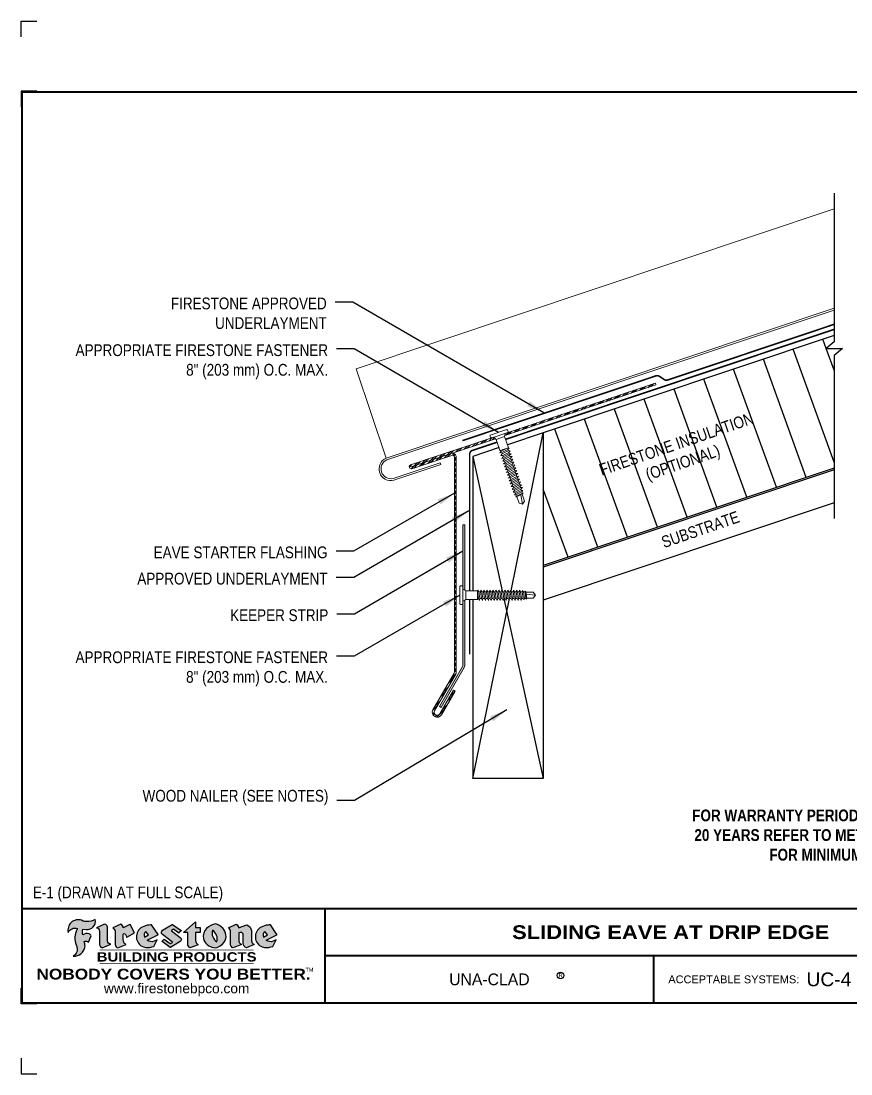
# Model space of a CAD drawing. Header units: inches. Extents: x 0 to 20, y 0 to 16.8.
# Drawn here: x 0 to 13.22, y 0 to 16.76 of the extents above; entities that cross this region are included whole.
import ezdxf
from ezdxf.enums import TextEntityAlignment as Align

# ---------------------------------------------------------------- set-up
doc = ezdxf.new("R2010")
doc.units = ezdxf.units.IN
doc.header["$MEASUREMENT"] = 0
doc.linetypes.add('HIDDEN', pattern=[0.375, 0.25, -0.125])
doc.layers.get('0').update_dxf_attribs({"linetype": 'CONTINUOUS'})
doc.layers.get('DEFPOINTS').update_dxf_attribs({"linetype": 'CONTINUOUS'})
doc.layers.add('FSBP-ACCESSORY-FIRESTONE', color=7, linetype='CONTINUOUS', lineweight=9)
doc.layers.add('FSBP-TRIMS', color=7, linetype='CONTINUOUS', lineweight=9)
for name, color, linetype in [('FSBP-ANNO-NOTE', 7, 'CONTINUOUS'), ('FSBP-INSULATION', 7, 'CONTINUOUS'), ('FSBP-SUBSTRATE-GENERIC', 9, 'CONTINUOUS'), ('FSBP-TTLB', 7, 'CONTINUOUS'), ('FSBP-TTLB-BORDER', 7, 'CONTINUOUS'), ('FSBP-TTLB-TEXT', 7, 'CONTINUOUS'), ('FSBP-UNDERLAYMENT', 7, 'HIDDEN'), ('FSBP-WALL-CURB', 9, 'CONTINUOUS'), ('FSBP-WOOD', 7, 'CONTINUOUS')]:
    doc.layers.add(name, color=color, linetype=linetype)
doc.styles.add('ARIAL', font='arial.ttf')
doc.styles.add('ARIAL_BOLD', font='')
doc.styles.add('BANKGOTHIC', font='bgothm.ttf')
doc.styles.add('FSBP_ARIAL_NAR', font='ARIALN.TTF')
doc.styles.add('TXT', font='simplex.shx')
doc.styles.get('ARIAL_BOLD').set_extended_font_data('Arial Black')
doc.dimstyles.new('STANDARD$7', dxfattribs={"dimscale": 1.5, "dimtxt": 0.2, "dimasz": 0.1, "dimexe": 0.1, "dimexo": 0.125, "dimgap": 0.09, "dimtad": 0, "dimdec": 3, "dimzin": 4, "dimdsep": 46, "dimtxsty": 'TXT', "dimcen": 0.09, "dimadec": 0, "dimazin": 0, "dimtfac": 1, "dimtdec": 3, "dimtofl": 0, "dimtmove": 2, "dimatfit": 3, "dimfxl": 0, "dimtolj": 1, "dimtzin": 4, "dimarcsym": 0})

# ---------------------------------------------------------------- blocks, each defined once
blk = doc.blocks.new('FSBP_AP_FASTENER_02')
at = {"layer": 'FSBP-ACCESSORY-FIRESTONE'}
for p, q in [((8.067609890790237, 9.254251986866306), (8.091047390790237, 9.207376986866306)), ((8.231672390790237, 9.207376986866306), (8.255109890790237, 9.254251986866306)), ((8.091047390790237, 9.207376986866306), (8.091047390790237, 9.019876986866306)), ((8.091047390790237, 9.207376986866306), (8.231672390790237, 9.207376986866306)), ((8.231672390790237, 9.207376986866306), (8.231672390790237, 9.019876986866306)), ((8.091047390790237, 9.019876986866306), (8.108625515790237, 9.004810022580598)), ((8.108625515790237, 8.98113457231767), (8.108625515790237, 8.957459122054741)), ((8.108625515790237, 8.93378367179177), (8.108625515790237, 8.910108221528843)), ((8.108625515790237, 8.886432771265914), (8.108625515790237, 8.862757321002944)), ((8.214094265790237, 8.996201536603378), (8.214094265790237, 8.97252608634045)), ((8.214094265790237, 8.948850636077479), (8.214094265790237, 8.92517518581455)), ((8.214094265790237, 8.901499735551623), (8.214094265790237, 8.877824285288652)), ((8.108625515790237, 8.839081870740015), (8.108625515790237, 8.815406420477045)), ((8.108625515790237, 8.791730970214116), (8.108625515790237, 8.768055519951188)), ((8.108625515790237, 8.744380069688217), (8.108625515790237, 8.72070461942529)), ((8.214094265790237, 8.854148835025724), (8.214094265790237, 8.830473384762795)), ((8.214094265790237, 8.806797934499825), (8.214094265790237, 8.783122484236896)), ((8.214094265790237, 8.759447033973968), (8.214094265790237, 8.735771583710997)), ((8.108625515790237, 8.697029169162361), (8.108625515790237, 8.67335371889939)), ((8.108625515790237, 8.649678268636462), (8.108625515790237, 8.626002818373534)), ((8.108625515790237, 8.602327368110563), (8.108625515790237, 8.578651917847635)), ((8.108625515790237, 8.554976467584707), (8.108625515790237, 8.531301017321736)), ((8.214094265790237, 8.71209613344807), (8.214094265790237, 8.688420683185141)), ((8.214094265790237, 8.66474523292217), (8.214094265790237, 8.641069782659242)), ((8.214094265790237, 8.617394332396314), (8.214094265790237, 8.593718882133343)), ((8.214094265790237, 8.570043431870415), (8.214094265790237, 8.546367981607444)), ((8.108625515790237, 8.507625567058808), (8.108625515790237, 8.48395011679588)), ((8.108625515790237, 8.460274666532909), (8.108625515790237, 8.43659921626998)), ((8.108625515790237, 8.412923766007053), (8.108625515790237, 8.389248315744082)), ((8.214094265790237, 8.522692531344516), (8.214094265790237, 8.499017081081588)), ((8.214094265790237, 8.475341630818617), (8.214094265790237, 8.451666180555689)), ((8.214094265790237, 8.42799073029276), (8.214094265790237, 8.40431528002979)), ((8.108625515790237, 8.365572865481154), (8.108625515790237, 8.341897415218225)), ((8.108625515790237, 8.318221964955255), (8.108625515790237, 8.294546514692327)), ((8.108625515790237, 8.270871064429398), (8.108625515790237, 8.247195614166428)), ((8.114484890790237, 8.130382551065237), (8.114484890790237, 8.236194942606401)), ((8.161359890790237, 8.095226301065237), (8.179814568015516, 8.245527753638596)), ((8.208234890790237, 8.130382551065237), (8.208234890790237, 8.249587799749234)), ((8.214094265790237, 8.380639829766862), (8.214094265790237, 8.356964379503934)), ((8.214094265790237, 8.333288929240963), (8.214094265790237, 8.309613478978035)), ((8.214094265790237, 8.285938028715107), (8.214094265790237, 8.262262578452136)), ((8.161359890790237, 8.095226301065237), (8.114484890790237, 8.130382551065237)), ((8.208234890790237, 8.130382551065237), (8.161359890790237, 8.095226301065237))]:
    blk.add_line(p, q, dxfattribs=at)
blk.add_lwpolyline([(8.301984890790237, 9.254251986866306, 0.375321302791409), (8.301984890790237, 9.301126986866306), (8.301984890790237, 9.301126986866306), (8.020734890790239, 9.301126986866308), (8.020734890790237, 9.301126986866306, 0.3753213027914651), (8.020734890790237, 9.254251986866306)], format="xyb", close=True, dxfattribs=at)
for points in [[(8.079328640790237, 8.988787029591988), (8.108625515790237, 9.004810022580598), (8.214094265790237, 9.019876986866306), (8.243391140790237, 9.012224529591988), (8.214094265790237, 8.996201536603378), (8.108625515790237, 8.98113457231767)], [(8.079328640790237, 8.941436129066089), (8.108625515790237, 8.957459122054741), (8.214094265790237, 8.97252608634045), (8.243391140790237, 8.964873629066089), (8.214094265790237, 8.948850636077479), (8.108625515790237, 8.93378367179177)], [(8.079328640790237, 8.894085228540233), (8.108625515790237, 8.910108221528843), (8.214094265790237, 8.92517518581455), (8.243391140790237, 8.917522728540233), (8.214094265790237, 8.901499735551623), (8.108625515790237, 8.886432771265914)], [(8.079328640790237, 8.846734328014334), (8.108625515790237, 8.862757321002944), (8.214094265790237, 8.877824285288652), (8.243391140790237, 8.870171828014334), (8.214094265790237, 8.854148835025724), (8.108625515790237, 8.839081870740015)], [(8.079328640790237, 8.799383427488435), (8.108625515790237, 8.815406420477045), (8.214094265790237, 8.830473384762795), (8.243391140790237, 8.822820927488435), (8.214094265790237, 8.806797934499825), (8.108625515790237, 8.791730970214116)], [(8.079328640790237, 8.752032526962578), (8.108625515790237, 8.768055519951188), (8.214094265790237, 8.783122484236896), (8.243391140790237, 8.775470026962578), (8.214094265790237, 8.759447033973968), (8.108625515790237, 8.744380069688217)], [(8.079328640790237, 8.70468162643668), (8.108625515790237, 8.72070461942529), (8.214094265790237, 8.735771583710997), (8.243391140790237, 8.72811912643668), (8.214094265790237, 8.71209613344807), (8.108625515790237, 8.697029169162361)], [(8.079328640790237, 8.65733072591078), (8.108625515790237, 8.67335371889939), (8.214094265790237, 8.688420683185141), (8.243391140790237, 8.68076822591078), (8.214094265790237, 8.66474523292217), (8.108625515790237, 8.649678268636462)], [(8.079328640790237, 8.609979825384924), (8.108625515790237, 8.626002818373534), (8.214094265790237, 8.641069782659242), (8.243391140790237, 8.633417325384924), (8.214094265790237, 8.617394332396314), (8.108625515790237, 8.602327368110563)], [(8.079328640790237, 8.562628924859025), (8.108625515790237, 8.578651917847635), (8.214094265790237, 8.593718882133343), (8.243391140790237, 8.586066424859025), (8.214094265790237, 8.570043431870415), (8.108625515790237, 8.554976467584707)], [(8.079328640790237, 8.515278024333126), (8.108625515790237, 8.531301017321736), (8.214094265790237, 8.546367981607444), (8.243391140790237, 8.538715524333126), (8.214094265790237, 8.522692531344516), (8.108625515790237, 8.507625567058808)], [(8.079328640790237, 8.46792712380727), (8.108625515790237, 8.48395011679588), (8.214094265790237, 8.499017081081588), (8.243391140790237, 8.49136462380727), (8.214094265790237, 8.475341630818617), (8.108625515790237, 8.460274666532909)], [(8.079328640790237, 8.42057622328137), (8.108625515790237, 8.43659921626998), (8.214094265790237, 8.451666180555689), (8.243391140790237, 8.44401372328137), (8.214094265790237, 8.42799073029276), (8.108625515790237, 8.412923766007053)], [(8.079328640790237, 8.373225322755472), (8.108625515790237, 8.389248315744082), (8.214094265790237, 8.40431528002979), (8.243391140790237, 8.396662822755472), (8.214094265790237, 8.380639829766862), (8.108625515790237, 8.365572865481154)], [(8.079328640790237, 8.325874422229573), (8.108625515790237, 8.341897415218225), (8.214094265790237, 8.356964379503934), (8.243391140790237, 8.349311922229573), (8.214094265790237, 8.333288929240963), (8.108625515790237, 8.318221964955255)], [(8.086652859540237, 8.279569838668008), (8.108625515790237, 8.294546514692327), (8.214094265790237, 8.309613478978035), (8.236066922040237, 8.300914704739425), (8.214094265790237, 8.285938028715107), (8.108625515790237, 8.270871064429398)], [(8.097639187665237, 8.23970727615429), (8.108625515790237, 8.247195614166428), (8.214094265790237, 8.262262578452136), (8.225080593915237, 8.25791319133283), (8.214094265790237, 8.250424853320693), (8.108625515790237, 8.235357889034985)]]:
    blk.add_lwpolyline(points, close=True, dxfattribs=at)
blk.add_lwpolyline([(8.091047390790237, 9.019876986866306), (8.231672390790237, 9.019876986866306)], dxfattribs=at)
blk = doc.blocks.new('A$C486F1324')
at = {"layer": 'FSBP-TTLB-TEXT'}
h = blk.add_hatch(color=1, dxfattribs=at)
edge = h.paths.add_edge_path()
edge.add_arc((1.05293473454803, 2.432581823257731), 0.1319107607348553, 264.0410451462098, 370.3106169565175)
edge.add_arc((1.043176611464152, 2.752262660202042), 0.3273056962876236, 270.05058356628535, 295.23459397187514, ccw=False)
edge.add_arc((1.038426922191803, 2.56403150268051), 0.13916565617135, 249.3281275763668, 272.0749124149863, ccw=False)
edge.add_line((0.989299278179902, 2.433825686944644), (0.9631177487359136, 2.445558787492629))
edge.add_arc((0.9095748620182865, 2.291407038981255), 0.1631857907024101, 70.84590087378872, 194.3325259843273)
edge.add_arc((0.8600509757814071, 2.204839658458385), 0.1179914261095279, 70.96950098067123, 156.9641407594483, ccw=False)
edge.add_arc((1.168766374175352, 2.162383550941515), 0.3110405457095052, 150.323113748316, 203.2084295854517)
edge.add_arc((0.7718745149407522, 1.989572487159472), 0.121858715661731, 0.8849157075190988, 24.34668939894999, ccw=False)
edge.add_arc((0.7650031314481953, 1.983307491475024), 0.1289731377238324, -58.36655102076742, 3.6216782311386737, ccw=False)
edge.add_arc((0.8412948678329051, 2.051617467449851), 0.1783301886510352, 267.2205474105585, 354.1381621173521)
edge.add_arc((0.8059370697409881, 2.029692373120287), 0.212787892960859, 0.9996158580669322, 21.00503380861244)
edge.add_arc((1.034432087517867, 2.064164197730946), 0.05136395668415856, 40.821177131732725, 125.52727787225791, ccw=False)
edge.add_line((1.073301941138498, 2.097740834336818), (1.118401912534369, 2.200031471354478))
edge.add_arc((1.056483187403122, 2.160862735149867), 0.07326744446031509, 32.31675181867256, 66.31481236598174)
edge.add_arc((1.047887483703787, 2.124501603239696), 0.110224694801178, 69.81791323323885, 125.254734720681)
edge.add_arc((1.143333842085744, 2.261873949018218), 0.1659710644737307, 164.1569669952081, 196.5811013160487, ccw=False)
edge.add_line((0.9836674837126961, 2.307184524455224), (1.039240299265617, 2.301383838364885))
h = blk.add_hatch(color=1, dxfattribs=at)
edge = h.paths.add_edge_path()
edge.add_line((1.290864384038019, 2.008492524202993), (1.43097033225452, 2.064791420292025))
edge.add_arc((1.436644270662416, 2.121823377800686), 0.0573135041183696, 181.971787100199, 264.31851000495806, ccw=False)
edge.add_line((1.379364702405683, 2.119851370029735), (1.37903731712966, 2.320596934648066))
edge.add_arc((1.309888624547209, 2.320484163719063), 0.06914878453844908, 0.0934405599589634, 72.42834396969008)
edge.add_line((1.330764526052365, 2.386406475112793), (1.202464409119062, 2.328412355415324))
edge.add_arc((1.190871232973747, 2.27232224160737), 0.05727567197445638, -0.017399788185684884, 78.322067691347, ccw=False)
edge.add_line((1.248146902307115, 2.272304847925781), (1.248199233300755, 2.075706805862339))
edge.add_arc((1.321324461293944, 2.07497573358174), 0.07312888236350451, 179.4272023230205, 245.3845503102953)
h = blk.add_hatch(color=1, dxfattribs=at)
edge = h.paths.add_edge_path()
edge.add_line((1.807651786805041, 2.246865396077439), (1.737783921756391, 2.3789790723241))
edge.add_arc((1.735744620158095, 2.377900594660677), 0.002306916790721869, 27.871971334059, 117.3766794470738)
edge.add_line((1.734683811260555, 2.37994914282028), (1.626263425247162, 2.323805327202692))
edge.add_arc((1.56271380654142, 2.324730636700022), 0.06355635479880146, 359.1658080110728, 425.8793658831422)
edge.add_line((1.58868669411409, 2.382737699601435), (1.462504212281334, 2.325700791685492))
edge.add_arc((1.423437031978647, 2.260476169502841), 0.07602957263902102, -3.4414039757249952, 59.079922442849806, ccw=False)
edge.add_line((1.499329501278754, 2.255912287470565), (1.499329501278754, 2.058449488485891))
edge.add_arc((1.556162430058898, 2.062578896434379), 0.05698275005415229, 184.1557352478596, 255.3066498366543)
edge.add_line((1.541709001656801, 2.007459641984056), (1.672916305560551, 2.060182788021976))
edge.add_arc((1.703923541705656, 2.128694263707063), 0.0752015358480571, 207.5160880841914, 245.649226723163, ccw=False)
edge.add_arc((1.736675161903364, 2.139384485703829), 0.1093332836229114, 179.4823365255142, 204.5537900001095, ccw=False)
edge.add_line((1.62734634068791, 2.140372291052628), (1.62734634068791, 2.218192830870564))
edge.add_arc((1.644214729975653, 2.216674003513419), 0.01693662875851178, 28.356188110623293, 174.8549701683578, ccw=False)
edge.add_arc((1.642965400400852, 2.211114314414412), 0.02111886817708026, 22.216893572439176, 40.102139564264576, ccw=False)
edge.add_line((1.662516385616714, 2.219099649108088), (1.682263761023097, 2.175858276730239))
edge.add_arc((1.6843622118052, 2.176816592645914), 0.002306916790685473, 204.5451281842827, 299.6323508190097)
edge.add_line((1.685502826970224, 2.174811383897563), (1.806753100371753, 2.243781709665697))
edge.add_line((1.806753100371753, 2.243781709665697), (1.807651786805041, 2.246865396077439))
h = blk.add_hatch(color=1, dxfattribs=at)
h.paths.add_polyline_path([(2.079013696958969, 2.372509599487572, 0.02524281661523788), (2.04064932662921, 2.369780089618544, 0.1213611957758757), (1.917398876930707, 2.330017413997425, 0.6151668103976068), (1.948366326295928, 2.020927234590275, 0.05306812109568645), (1.983561194740633, 2.012967556948965, 0.1150932231766138), (2.114751686428195, 2.031339923561191), (2.166820534440563, 2.13634411089113, -0.08755405562188731), (2.119855574390459, 2.112121973331725, -0.265591761123442), (2.008317279265117, 2.129763140217776), (2.180972862525681, 2.216714869958551, 0.4518949533370738), (2.18184769374962, 2.220065341664835)])
h.paths.add_polyline_path([(2.029842278823895, 2.211936798819394), (1.966738618897312, 2.179300291603411, -0.3720533890450154), (1.98880241555118, 2.270120236003706)], flags=16)
h = blk.add_hatch(color=1, dxfattribs=at)
edge = h.paths.add_edge_path()
edge.add_arc((2.27603235730526, 2.253253635380584), 0.04152450223225725, 123.20805433950699, 232.2027298779723, ccw=False)
edge.add_line((2.253290182792528, 2.287996660350629), (2.409160936544441, 2.376738928011363))
edge.add_arc((2.410302318411599, 2.374734155577214), 0.002306916790741141, 55.646444661762985, 119.65426054492829, ccw=False)
edge.add_line((2.411604106875319, 2.376638679631967), (2.547434611018917, 2.283795229912059))
edge.add_arc((2.546093867806404, 2.281917925270474), 0.002306916790700397, -42.731101238422525, 54.4661353739603, ccw=False)
edge.add_line((2.547788405158445, 2.280352547283613), (2.514082878729613, 2.24386597727802))
edge.add_arc((2.512388341377596, 2.245431355264869), 0.002306916790673009, 233.7527076894891, 317.2688987613858, ccw=False)
edge.add_line((2.511024327141814, 2.243570890203742), (2.429474878371439, 2.303359494337499))
edge.add_arc((2.428110864135639, 2.301499029276328), 0.002306916790719975, 53.75270768979195, 124.4135619297851)
edge.add_line((2.426807081754208, 2.303402188907356), (2.398558946171835, 2.284050464081318))
edge.add_arc((2.399862728553238, 2.282147304450302), 0.002306916790694715, 124.413561929383, 231.8459020253661)
edge.add_line((2.398437564694706, 2.280333255648443), (2.535524934179665, 2.17263385734519))
edge.add_arc((2.50987198472614, 2.139980978912016), 0.04152450223225738, -55.21225898295222, 51.84590202520428, ccw=False)
edge.add_line((2.533563285444262, 2.105878096982181), (2.380059912363055, 2.01288121029809))
edge.add_arc((2.378864566801948, 2.014854282539261), 0.002306916790727091, 233.2955624372944, 301.20872157023166, ccw=False)
edge.add_line((2.377485752065996, 2.013004759626924), (2.246891586179532, 2.110362385828026))
edge.add_arc((2.248272903809107, 2.112210040201936), 0.002306916790697761, 135.5134179846413, 233.2179869199888, ccw=False)
edge.add_line((2.246627115749294, 2.113826594173005), (2.278464340477814, 2.146239569709692))
edge.add_arc((2.280110128537683, 2.144623015738608), 0.002306916790748419, 53.03528399993951, 135.5134179853709, ccw=False)
edge.add_line((2.281497330874759, 2.146466256025562), (2.37745964320722, 2.074246076768972))
edge.add_arc((2.378846845544219, 2.076089317055831), 0.002306916790626977, 233.0352840000668, 302.2362632414408)
edge.add_line((2.380077382034147, 2.074137998264391), (2.409909958711938, 2.092950954072577))
edge.add_arc((2.408679422222006, 2.094902272864085), 0.002306916790685166, 302.2362632406177, 412.2027298768422)
edge.add_line((2.410093260944637, 2.096725162094273), (2.2505832602986, 2.22044162923676))
h = blk.add_hatch(color=1, dxfattribs=at)
edge = h.paths.add_edge_path()
edge.add_line((2.779085526150499, 2.423583663157117), (2.779085526150499, 2.333881224553082))
edge.add_arc((2.781392442941157, 2.333881224553068), 0.00230691679065842, 179.9999999996471, 269.9999999996471)
edge.add_line((2.781392442941143, 2.331574307762409), (2.851042658398813, 2.331574307762409))
edge.add_arc((2.851042658398813, 2.329267390971708), 0.002306916790701052, 0, 90, ccw=False)
edge.add_line((2.853349575189514, 2.329267390971708), (2.853349575189514, 2.251757171804073))
edge.add_arc((2.851042658398828, 2.251757171804087), 0.002306916790686842, 269.99999999964706, 359.99999999964706, ccw=False)
edge.add_line((2.851042658398813, 2.2494502550134), (2.781392442941143, 2.2494502550134))
edge.add_arc((2.781392442941157, 2.247143338222742), 0.00230691679065842, 90.00000000035294, 180.0000000003529)
edge.add_line((2.779085526150499, 2.247143338222727), (2.779085526150499, 2.127433711485182))
edge.add_arc((2.852360918257401, 2.12369642034561), 0.07337063740681414, 177.0802527808787, 245.3249543133826)
edge.add_line((2.821730779419073, 2.057025249452735), (2.690154522263373, 2.008229701244503))
edge.add_arc((2.724235369940526, 2.066534893757658), 0.06753517344606048, 177.0345319916278, 239.69264280249018, ccw=False)
edge.add_line((2.656790633108545, 2.070028763539753), (2.656790633108545, 2.247143338222727))
edge.add_arc((2.654483716317887, 2.247143338222742), 0.00230691679065842, 359.9999999996471, 449.999999999647)
edge.add_line((2.654483716317901, 2.2494502550134), (2.588482915647847, 2.2494502550134))
edge.add_line((2.588482915647847, 2.2494502550134), (2.779085526150499, 2.423583663157117))
h = blk.add_hatch(color=1, dxfattribs=at)
edge = h.paths.add_edge_path(flags=16)
edge.add_arc((2.955988474005852, 2.146034781181318), 0.1684614578629418, 344.5558804047866, 417.0140046669545)
edge.add_arc((3.210083044523077, 2.242479849301684), 0.1684614578629413, 164.5558804047865, 237.0140046669547)
edge = h.paths.add_edge_path()
edge.add_arc((3.085000081380657, 2.190898847034975), 0.1828726885096672, 136.0914512150048, 191.213418978326)
edge.add_arc((3.080564515311864, 2.199009864590429), 0.1803148804748503, 194.0167254156723, 240.6663730831859)
edge.add_arc((3.113672006657439, 2.246327426840207), 0.2378525180183702, 239.2975390661776, 264.2889872773176)
edge.add_arc((3.064469747004688, 2.211810064170161), 0.2037606892471559, 277.1986764832036, 326.503572961274)
edge.add_arc((3.093364291682004, 2.196728640902951), 0.1713748657917089, 325.3768876809903, 406.3828327799088)
edge.add_arc((3.027464452944376, 2.141218864507682), 0.2571945645850002, 44.28462553519766, 73.82901434867304)
edge.add_arc((3.13277746446545, 2.132489990494792), 0.2579560664039133, 97.50292863483666, 134.1039137579026)
h = blk.add_hatch(color=1, dxfattribs=at)
edge = h.paths.add_edge_path()
edge.add_line((3.33831519343592, 2.058643648811753), (3.33831519343592, 2.255912287470565))
edge.add_arc((3.262422724135841, 2.260476169502887), 0.076029572638996, 356.5585960242387, 419.0799224428129)
edge.add_line((3.301489904438557, 2.325700791685492), (3.427672386271257, 2.382737699601435))
edge.add_arc((3.401699498698617, 2.324730636699968), 0.06355635479883828, 0.39626228338801184, 65.87936588318729, ccw=False)
edge.add_line((3.465254333483887, 2.325170194128376), (3.596151383567263, 2.371448459092008))
edge.add_arc((3.571369086579416, 2.27774289547643), 0.09692726601172152, 2.366977007666776, 75.18615851992018, ccw=False)
edge.add_line((3.668213654208745, 2.281745971443158), (3.668213654208745, 2.142456301410775))
edge.add_arc((3.777502514268014, 2.139339897279081), 0.1093332836229047, 178.3666365323575, 204.5537900000423)
edge.add_arc((3.744750894070185, 2.128649675282367), 0.07520153584796174, 207.5160880841712, 245.2240541443093)
edge.add_line((3.71323611585031, 2.060370178010899), (3.588210878431101, 2.010131177172084))
edge.add_arc((3.610972150886048, 2.078197660558692), 0.07177131519198725, 180.3328587115749, 251.5101856666586, ccw=False)
edge.add_line((3.539202046833867, 2.077780708850796), (3.539202046833867, 2.2155300510111))
edge.add_arc((3.501944494155337, 2.215955952136818), 0.0372599868942854, 359.3450650296065, 449.0500281941028)
edge.add_arc((3.498394839000171, 2.188871092646112), 0.06447454900600776, 86.29402372314017, 119.8211331593848)
edge.add_line((3.46633203284519, 2.244808056551889), (3.46633203284519, 2.140372291052628))
edge.add_arc((3.575660854060708, 2.139384485703815), 0.1093332836229751, 179.482336525507, 204.5537900001025)
edge.add_arc((3.542909233862866, 2.128694263706967), 0.0752015358479639, 207.51608808417, 245.6492267231416)
edge.add_line((3.511901997717774, 2.060182788021976), (3.380694693813967, 2.007459641984056))
edge.add_arc((3.395127450940398, 2.062546484817654), 0.05694615642555727, 183.9298782390169, 255.318496325343, ccw=False)
h = blk.add_hatch(color=1, dxfattribs=at)
h.paths.add_polyline_path([(3.973320437169735, 2.372509599487572, 0.02524281661523822), (3.934956066840033, 2.369780089618544, 0.1085638477195505), (3.823515797474061, 2.33691113673602, 0.6425897848490651), (3.842673066506751, 2.020927234590275, 0.05306812109569052), (3.877867934951342, 2.012967556948965, 0.1150932231766133), (4.009058426638961, 2.031339923561191), (4.061127274651329, 2.13634411089113, -0.08755405562189084), (4.014162314601225, 2.112121973331725, -0.2655917611234366), (3.902624019475826, 2.129763140217776), (4.075279602736447, 2.216714869958551, 0.4518949533370731), (4.076154433960386, 2.220065341664835)])
h.paths.add_polyline_path([(3.924149019034718, 2.211936798819394), (3.861045359108135, 2.179300291603411, -0.3720533890450147), (3.883109155761946, 2.270120236003706)], flags=16)
blk.add_circle((8.593239434063564, 1.565680298552095), 0.05268028021839655)
at = {"layer": 'DEFPOINTS', "linetype": 'Continuous', "ltscale": 1.75}
for points in [[(-3.512154225088215e-08, 16.51166663588279), (-3.512154225088215e-08, 16.76166663588279), (0.2499999648784577, 16.76166663588279)], [(-3.512154225088215e-08, 0.2499999692161197), (-3.512154225088215e-08, -3.078388033372903e-08), (0.2499999648784577, -3.078388033372903e-08)]]:
    blk.add_lwpolyline(points, dxfattribs=at)
at = {"layer": 'DEFPOINTS', "color": 1}
for points in [[(0.2499999648784577, 15.64645830254946), (-3.512154225088215e-08, 15.64645830254946), (-3.512154225088215e-08, 15.39645830254946)], [(0.2499999648784577, 1.115208302549462), (-3.512154225088215e-08, 1.115208302549462), (-3.512154225088215e-08, 1.365208302549462)]]:
    blk.add_lwpolyline(points, dxfattribs=at)
at = {"layer": 'FSBP-TTLB', "const_width": 0.03125}
for points in [[(0.01562496487845775, 2.630833302549462), (0.01562496487845775, 1.130833302549462), (20.01562496487846, 1.130833302549462), (20.01562496487846, 2.630833302549462), (0.01562496487845775, 2.630833302549462)], [(4.840833492085227, 2.630833302549462), (4.840833492085227, 1.880833302549462)], [(4.840833492085227, 1.880833302549462), (15.85591267006784, 1.880833302549462)], [(4.840833492085227, 1.880833302549462), (4.840833492085227, 1.130833302549462)]]:
    blk.add_lwpolyline(points, dxfattribs=at)
at = {"layer": 'FSBP-TTLB-BORDER', "const_width": 0.03125}
blk.add_lwpolyline([(20.01562496487846, 2.630833302549462), (20.01562496487846, 15.63083330254946), (0.01562496487845775, 15.63083330254946), (0.01562496487845775, 2.630833302549462)], dxfattribs=at)
at = {"layer": 'FSBP-TTLB-TEXT', "color": 1}
blk.add_line((0.7514681707107965, 2.251010548403869), (0.7514681707107965, 2.251010548403869), dxfattribs=at)
for points in [[(1.039240288603781, 2.301383839477765, 0.5000510906601082), (1.182715385655359, 2.456191808344684, -0.1103304102359608), (1.043465573188274, 2.424957091469324, -0.09957876667165425), (0.989299278179902, 2.433825686944644), (0.9631177487359136, 2.445558787492629, 0.5978159689075124), (0.7514681707107965, 2.251010548403869, -0.3938834584182213), (0.8985246071333276, 2.316382279576757, 0.2349406564350952), (0.8828960471532977, 2.039809584686154, -0.1027304183841549), (0.893718696891784, 1.991454482752047, -0.2772692352614086), (0.8326473561440534, 1.873497067927772, 0.3985429150902959), (1.018692578968699, 2.03340460748511, 0.0875124847930418), (1.004584981218573, 2.105966186820112, -0.3874031597924062), (1.073301941138498, 2.097740834336818), (1.118401912534369, 2.200031471354478, 0.1494423498871741), (1.085915528859078, 2.22795860457687, 0.2467195073738216), (0.9842643930489484, 2.214510412139376, -0.1424285161541127), (0.9836674837126961, 2.307184524455224), (1.039240299265617, 2.301383838364885)], [(2.18184769374962, 2.220065341664835), (2.079013696958969, 2.372509599487572, 0.02524281661523788), (2.04064932662921, 2.369780089618544, 0.1085638477195265), (1.929209057263352, 2.33691113673602, 0.6425897848491228), (1.948366326295928, 2.020927234590275, 0.05306812109568648), (1.983561194740633, 2.012967556948965, 0.1150932231766137), (2.114751686428195, 2.031339923561191), (2.166820534440563, 2.13634411089113, -0.0875540556218873), (2.119855574390459, 2.112121973331725, -0.2655917611234418), (2.008317279265117, 2.129763140217776), (2.180972862525681, 2.216714869958551)], [(2.779085526150499, 2.423583663157117), (2.779085526150499, 2.333881224553082, 0.4142135623730958), (2.781392442941143, 2.331574307762409), (2.851042658398813, 2.331574307762409, -0.414213562373095), (2.853349575189514, 2.329267390971708), (2.853349575189514, 2.251757171804073, -0.4142135623730938), (2.851042658398813, 2.2494502550134), (2.781392442941143, 2.2494502550134, 0.4142135623730958), (2.779085526150499, 2.247143338222727), (2.779085526150499, 2.127433711485182, 0.3068985753588853), (2.821730779419073, 2.057025249452735), (2.690154522263373, 2.008229701244503, -0.2804194150632976), (2.656790633108545, 2.070028763539753), (2.656790633108545, 2.247143338222727, 0.414213562373095), (2.654483716317901, 2.2494502550134), (2.588482915647847, 2.2494502550134), (2.779085526150499, 2.423583663157117)], [(4.076154433960386, 2.220065341664835), (3.973320437169735, 2.372509599487572, 0.02524281661523788), (3.934956066840033, 2.369780089618544, 0.1085638477195265), (3.823515797474061, 2.33691113673602, 0.6425897848491228), (3.842673066506751, 2.020927234590275, 0.05306812109568648), (3.877867934951342, 2.012967556948965, 0.1150932231766137), (4.009058426638961, 2.031339923561191), (4.061127274651329, 2.13634411089113, -0.0875540556218873), (4.014162314601225, 2.112121973331725, -0.2655917611234418), (3.902624019475826, 2.129763140217776), (4.075279602736447, 2.216714869958551)], [(4.075279602736447, 2.216714869958551, 0.4518949533370731), (4.076154433960386, 2.220065341664835, 0.4518949533370731)]]:
    blk.add_lwpolyline(points, format="xyb", dxfattribs=at)
for points in [[(1.290864384038019, 2.008492524202993), (1.43097033225452, 2.064791420292025, -0.3756100036733062), (1.379364702405683, 2.119851370029735), (1.37903731712966, 2.320596934648066, 0.3265360292958048), (1.330764526052365, 2.386406475112793), (1.202464409119062, 2.328412355415324, -0.3557863980845349), (1.248146902307115, 2.272304847925781), (1.248199233300755, 2.075706805862339, 0.2960110723418457)], [(1.807651786805041, 2.246865396077439), (1.737783921756391, 2.3789790723241, 0.4116839150163434), (1.734683811260555, 2.37994914282028), (1.626263425247162, 2.323805327202692, 0.2996033003794034), (1.58868669411409, 2.382737699601435), (1.462504212281334, 2.325700791685492, -0.2797757560995365), (1.499329501278754, 2.255912287470565), (1.499329501278754, 2.058449488485891, 0.320828638474519), (1.541709001656801, 2.007459641984056), (1.672916305560551, 2.060182788021976, -0.1679398621276611), (1.637228717577119, 2.093951330204405, -0.1098333365370753), (1.62734634068791, 2.140372291052628), (1.62734634068791, 2.218192830870564, -0.743334502655012), (1.659119166646138, 2.224718079671632, -0.07819791644735608), (1.662516385616714, 2.219099649108088), (1.682263761023097, 2.175858276730239, 0.4404648714563479), (1.685502826970224, 2.174811383897563), (1.806753100371753, 2.243781709665697)], [(2.2505832602986, 2.22044162923676, -0.5150044486718882), (2.253290182792528, 2.287996660350629), (2.409160936544441, 2.376738928011363, -0.2867822934100265), (2.411604106875319, 2.376638679631967), (2.547434611018917, 2.283795229912059, -0.4515027974650387), (2.547788405158445, 2.280352547283613), (2.514082878729613, 2.24386597727802, -0.3814439164929681), (2.511024327141814, 2.243570890203742), (2.429474878371439, 2.303359494337499, 0.3184718635035665), (2.426807081754208, 2.303402188907356), (2.398558946171835, 2.284050464081318, 0.5064094529656681), (2.398437564694706, 2.280333255648443), (2.535524934179665, 2.17263385734519, -0.5043597839115849), (2.533563285444262, 2.105878096982181), (2.380059912363055, 2.01288121029809, -0.3053163970316367), (2.377485752065996, 2.013004759626924), (2.246891586179532, 2.110362385828026, -0.4541703869768119), (2.246627115749294, 2.113826594173005), (2.278464340477814, 2.146239569709692, -0.3762644290664977), (2.281497330874759, 2.146466256025562), (2.37745964320722, 2.074246076768972, 0.3114700032088108), (2.380077382034147, 2.074137998264391), (2.409909958711938, 2.092950954072577, 0.520381097387146), (2.410093260944637, 2.096725162094273)], [(2.953249883604445, 2.317722762716059, 0.2452625673097023), (2.905618498745599, 2.155336675924431, 0.2064059665179019), (2.992229303852542, 2.041814614862275, 0.1094800500670344), (3.090003063353111, 2.009655498951545, 0.2185147641853038), (3.234389909721659, 2.09935759961418, 0.3689489483072479), (3.211584927988571, 2.320798080235917, 0.1296305888694145), (3.099094368954257, 2.388237485636708, 0.1610736375384317)], [(3.33831519343592, 2.058643648811753), (3.33831519343592, 2.255912287470565, 0.2797757560995341), (3.301489904438557, 2.325700791685492), (3.427672386271257, 2.382737699601435, -0.2937618496109166), (3.465254333483887, 2.325170194128376), (3.596151383567263, 2.371448459092008, -0.3288760160581939), (3.668213654208745, 2.281745971443158), (3.668213654208745, 2.142456301410775, 0.114762897203527), (3.678056069941721, 2.093906741779776, 0.166032965990522), (3.71323611585031, 2.060370178010899), (3.588210878431101, 2.010131177172084, -0.3209557512194564), (3.539202046833867, 2.077780708850796), (3.539202046833867, 2.2155300510111, 0.4127061514896111), (3.502562241494348, 2.253210817746393, 0.1473421876160361), (3.46633203284519, 2.244808056551889), (3.46633203284519, 2.140372291052628, 0.1098333365370753), (3.476214409734399, 2.093951330204376, 0.1679398621276611), (3.511901997717774, 2.060182788021976), (3.380694693813967, 2.007459641984056, -0.3219729545308964), (3.33831519343592, 2.058643648811753, 29.1476284739)], [(1.966738618897312, 2.179300291603411), (2.029842278823895, 2.211936798819394), (1.98880241555118, 2.270120236003706, 0.3720533890450154)], [(3.118366895036178, 2.101173760584302, 0.3271311138286319), (3.047704623492751, 2.287340869898699, 0.3271311138286322)], [(3.861045359108135, 2.179300291603411), (3.924149019034718, 2.211936798819394), (3.883109155761946, 2.270120236003706, 0.3720533890450154)]]:
    blk.add_lwpolyline(points, format="xyb", close=True, dxfattribs=at)
at = {"layer": 'FSBP-TTLB-TEXT'}
for points, const_width in [([(1.249551544687665, 1.972387724376318), (3.706854447563717, 1.972387724376304)], 0.0078125), ([(10.07714779415524, 1.880833302549462), (10.07714779415524, 1.130833302549462)], 0.03125), ([(1.249551544687665, 1.754677206499863), (3.706854447563717, 1.754677206499878)], 0.0078125)]:
    blk.add_lwpolyline(points, dxfattribs=dict(at, const_width=const_width))
at = {"layer": 'FSBP-TTLB-TEXT', "color": 1}
for centre, start, end in [((1.805612485206739, 2.245786918414026), 299.6323508193319, 27.87197133380466), ((2.179935225669015, 2.218775252164079), 296.7304547840455, 34.00233684987402)]:
    blk.add_arc(centre, 0.00230691679068068, start, end, dxfattribs=at)
at = {"layer": 'FSBP-TTLB-TEXT', "lineweight": 18, "style": 'ARIAL_BOLD'}
blk.add_text('BUILDING PRODUCTS', height=0.1484375, dxfattribs=at).set_placement((2.478202996125691, 1.863532465438098), align=Align.MIDDLE_CENTER)
at = {"layer": 'FSBP-TTLB-TEXT', "color": 1}
for s, height, style, p in [('NOBODY COVERS YOU BETTER.', 0.171875, 'ARIAL_BOLD', (2.428229228481842, 1.589182851962093)), ('TM', 0.0625, 'BANKGOTHIC', (4.592296138251458, 1.658258798256043))]:
    blk.add_text(s, height=height, dxfattribs=dict(at, style=style)).set_placement(p, align=Align.MIDDLE_CENTER)
at = {"layer": 'FSBP-TTLB-TEXT'}
for s, height, style, p in [('UNA-CLAD', 0.1875, 'BANKGOTHIC', (7.458990643120234, 1.505833302549462)), ('R', 0.0625, 'BANKGOTHIC', (8.592447004938792, 1.568314485865656)), ('www.firestonebpco.com', 0.15625, 'ARIAL', (2.478202996125691, 1.362175995809338))]:
    blk.add_text(s, height=height, dxfattribs=dict(at, style=style)).set_placement(p, align=Align.MIDDLE_CENTER)
at = {"layer": 'FSBP-TTLB-TEXT', "style": 'ARIAL'}
blk.add_text('ACCEPTABLE SYSTEMS:', height=0.125, dxfattribs=at).set_placement((10.30843778079408, 1.505833302549462), align=Align.MIDDLE_LEFT)
at = {"layer": 'FSBP-TTLB-TEXT'}
for tag, height, style, p in [('MAXIMUM_WARRANTY', 0.1875, 'ARIAL_BOLD', (18.05549597262787, 2.85485773330052)), ('ACCPT_SYSTEMS', 0.21875, 'ARIAL', (12.51000666906039, 1.505833302549462))]:
    blk.add_attdef(tag, text='', height=height, dxfattribs=dict(at, style=style)).set_placement(p, align=Align.MIDDLE_LEFT)
for tag, height, style, p in [('DETAIL_DESCP_LINE_1', 0.21875, 'ARIAL_BOLD', (10.34680946719057, 2.25720148330052)), ('ISSUE_REV_DATE', 0.21875, 'ARIAL', (16.85632130115108, 1.902577359955217)), ('DETAIL_NUMBER', 0.4375, 'ARIAL', (18.9350408723662, 1.73767023330052))]:
    blk.add_attdef(tag, text='', height=height, dxfattribs=dict(at, style=style)).set_placement(p, align=Align.MIDDLE_CENTER)

msp = doc.modelspace()

# ---------------------------------------------------------------- hatches: boundary and pattern name
at = {"layer": 'FSBP-INSULATION'}
h = msp.add_hatch(dxfattribs=at)
h.set_pattern_fill('ANSI31', color=256, scale=4, angle=65, style=0)
h.set_pattern_definition([(110, (0, 0), (-0.4698463103929542, -0.1710100716628343), [])])
h.paths.add_polyline_path([(12.95020754551262, 9.646119392194784), (12.95020754551263, 11.44003338935418), (13.08012810482433, 11.54766310440726), (12.82028698645411, 11.54766310440726), (12.95020754551263, 11.65529282005954), (12.95020754551263, 11.7551040083859), (8.317765463151014, 10.20511056976325), (8.317765463151014, 8.096125953572141)])
h.paths.add_polyline_path([(9.144376736367354, 9.734581015133722), (11.63627933299076, 10.59261188877938), (11.84969747516902, 9.972800598771913), (9.357794878545613, 9.114769725126257)], flags=24)
at = {"layer": 'FSBP-TRIMS'}
h = msp.add_hatch(dxfattribs=at)
h.set_pattern_fill('STEEL', color=256, scale=0.5, style=0)
h.set_pattern_definition([(45, (13.19356289185841, -0.7421988644019972), (-0.04419417382415922, 0.04419417382415922), []), (45, (13.19356289185841, -0.7109488644019972), (-0.04419417382415922, 0.04419417382415922), [])])
h.paths.add_polyline_path([(7.708503414966821, 10.19758657906859), (7.703601628366884, 10.16299357958707), (10.11187528782301, 10.96879067412123), (10.10195951731036, 10.99842578834642)])
edge = h.paths.add_edge_path()
edge.add_line((7.555426057240916, 10.11341472702378), (7.530692729615662, 10.13809195599264))
edge.add_line((7.530692729615662, 10.13809195599264), (6.204941996697385, 9.694501965931737))
edge.add_arc((6.214857767210043, 9.664866851706542), 0.03125000000000065, 108.4999999999979, 288.5000000000005)
edge.add_line((6.224773537722703, 9.635231737481348), (6.859450066245764, 9.847591533322989))
edge.add_arc((6.869365836758424, 9.817956419097795), 0.03125000000000003, 0, 108.50000000000051, ccw=False)
edge.add_line((6.900615836758424, 9.817956419097795), (6.900615836758423, 6.395630020036643))
edge.add_arc((6.869365836758423, 6.395630020036642), 0.03124999999999989, -29.999999999998295, 1.5916157281026244e-12, ccw=False)
edge.add_line((6.896429130626687, 6.380005020036643), (6.558959189824292, 5.795489936539633))
edge.add_arc((6.626617424494953, 5.756427436539633), 0.07812500000000064, 150.0000000000004, 330.0000000000001)
edge.add_line((6.694275659165612, 5.717364936539633), (6.913025659165611, 6.096251050695327))
edge.add_line((6.913025659165611, 6.096251050695327), (6.885962365297349, 6.111876050695325))
edge.add_line((6.885962365297349, 6.111876050695325), (6.667212365297348, 5.732989936539632))
edge.add_arc((6.626617424494952, 5.756427436539633), 0.04687500000000099, 150.0000000000005, 329.99999999999966, ccw=False)
edge.add_line((6.586022483692555, 5.779864936539633), (6.923492424494953, 6.364380020036642))
edge.add_arc((6.869365836758423, 6.39563002003664), 0.06250000000000021, 330.0000000000025, 360.0000000000024)
edge.add_line((6.931865836758424, 6.395630020036643), (6.931865836758424, 9.817956419097795))
edge.add_arc((6.869365836758423, 9.8179564190978), 0.06250000000000007, 359.9999999999951, 468.5000000000005)
edge.add_line((6.849534295733104, 9.877226647548188), (7.555426057240916, 10.11341472702378))
h = msp.add_hatch(color=256, dxfattribs=at)
h.paths.add_polyline_path([(7.065887316968707, 8.740201914671234), (7.034637316968707, 8.740201914671236), (7.034637316968707, 7.762106973868843), (7.034637316968707, 7.715231973868842), (7.065887316968707, 7.699606973868844)])
h.paths.add_polyline_path([(7.065887316968707, 7.543356973868841), (7.03463731696871, 7.527731973868841), (7.034637316968709, 7.480856973868841), (7.034637316968706, 6.502762033066443, -0.131652497587395), (7.03045061083697, 6.487137033066443), (6.66173067003458, 5.848495361832906), (6.688793963902842, 5.832870361832906), (7.057513904705234, 6.471512033066443, 0.131652497587396), (7.065887316968707, 6.502762033066443)])

# ---------------------------------------------------------------- linework, layer by layer
at = {"layer": 'FSBP-INSULATION'}
for p, q in [((12.95020754551263, 11.7551040083859), (8.317765463151002, 10.20511056976325)), ((12.95020754551263, 9.646119392194784), (8.317765463151016, 8.09612595357214))]:
    msp.add_line(p, q, dxfattribs=at)
at = {"layer": 'FSBP-SUBSTRATE-GENERIC'}
for p, q in [((12.95020754551263, 9.617648099876305), (8.317765463151002, 8.067654661253522)), ((12.95020754551263, 9.09040194582852), (8.317765463151016, 7.540408507205742))]:
    msp.add_line(p, q, dxfattribs=at)
at = {"layer": 'FSBP-TRIMS'}
for p, q in [((12.95020754551263, 13.7742540705901), (5.339188138377937, 11.22764260032339)), ((12.95020754551263, 12.19251560844676), (5.813530093125064, 9.804616736081904)), ((12.95020754551263, 12.16099849468298), (5.827364225638547, 9.777728458306477)), ((5.339188138377937, 11.22764260032339), (5.813530093125064, 9.804616736081904)), ((10.11187528782302, 10.96879067412122), (7.703601628366883, 10.16299357958707)), ((10.10195951731036, 10.99842578834642), (7.708503414966823, 10.19758657906859)), ((10.10195951731036, 10.99842578834642), (10.11187528782302, 10.96879067412122)), ((7.530692729615663, 10.13809195599264), (6.204941996697385, 9.694501965931737)), ((7.555426057240915, 10.11341472702378), (6.214857767210043, 9.664866851706547)), ((6.677182213152972, 9.730648270002419), (5.927184637528474, 9.479101638037285)), ((6.224773537722704, 9.635231737481348), (6.859450066245764, 9.847591533322989)), ((6.686733621884412, 9.70220937777286), (6.677154517246859, 9.730730733323952)), ((6.900615836758424, 9.817956419097795), (6.900615836758423, 6.395630020036643)), ((6.931865836758424, 9.817956419097795), (6.931865836758424, 6.395630020036643)), ((6.686733621884412, 9.70220937777286), (5.936916134413562, 9.450723146760964)), ((7.034637316968769, 8.740201914671236), (7.065887316968645, 8.740201914671234)), ((7.034637316968707, 7.762106973868843), (7.034637316968707, 8.740201914671236)), ((7.065887316968707, 7.699606973868842), (7.065887316968707, 8.740201914671236)), ((7.065887316968707, 6.502762033066443), (7.065887316968707, 7.543356973868841)), ((7.034637316968706, 6.502762033066443), (7.034637316968706, 7.480856973868839)), ((6.896429130626687, 6.380005020036643), (6.558959189824292, 5.795489936539633)), ((6.661730670034578, 5.848495361832906), (7.03045061083697, 6.487137033066443)), ((6.688793963902842, 5.832870361832906), (7.057513904705234, 6.471512033066443)), ((6.923492424494953, 6.364380020036642), (6.586022483692555, 5.779864936539633)), ((6.667212365297348, 5.732989936539632), (6.885962365297349, 6.111876050695326)), ((6.694275659165612, 5.717364936539632), (6.913025659165612, 6.096251050695326)), ((6.885962365297349, 6.111876050695326), (6.913025659165612, 6.096251050695326)), ((6.661730670034578, 5.848495361832906), (6.688793963902842, 5.832870361832906))]:
    msp.add_line(p, q, dxfattribs=at)
for centre, radius, start, end in [((5.889368904800336, 9.632601913089983), 0.1879910228847629, 113.7919785794003, 284.6505404124592), ((5.891492656417025, 9.63316769918275), 0.1581463521948529, 113.9224971810003, 283.0434302483731), ((6.869365836758424, 9.817956419097795), 0.0625, 0, 108.5000000000002), ((6.869365836758424, 9.817956419097795), 0.03125, 0, 108.5000000000002), ((6.214857767210043, 9.664866851706545), 0.03125, 108.5000000000004, 288.4999999999994), ((6.869365836758423, 6.395630020036643), 0.03125, 330.0000000000001, 0), ((6.869365836758423, 6.395630020036643), 0.0625, 330.0000000000001, 0), ((7.003387316968706, 6.502762033066443), 0.03125, 330.0000000000002, 0), ((7.003387316968706, 6.502762033066443), 0.0625, 330.0000000000002, 0), ((6.626617424494953, 5.756427436539632), 0.07812500000000047, 150.0000000000001, 329.9999999999999), ((6.626617424494953, 5.756427436539632), 0.04687500000000047, 150.0000000000001, 329.9999999999999)]:
    msp.add_arc(centre, radius, start, end, dxfattribs=at)
at = {"layer": 'FSBP-UNDERLAYMENT', "linetype": 'HIDDEN', "const_width": 0.025}
for points in [[(12.95020754551263, 11.93396095093039), (10.29829809728484, 11.04664446181003, -0.2316328207086117), (10.24381932850471, 11.05389719696339), (10.16536308752031, 11.10615444885846, 0.23163282070862), (10.11088431874018, 11.11340718401182), (7.028832439320035, 10.08216705069528)], [(7.582249599219601, 10.05786905815624), (7.187206358113865, 9.925689438681324, 0.3225094152675443), (7.144537899139177, 9.866419210230937), (7.144537899139177, 7.691794473868841)]]:
    msp.add_lwpolyline(points, format="xyb", dxfattribs=at)
for points in [[(12.95020754551263, 11.85396266226986), (7.715607613232976, 10.10249002546319)], [(7.144537899139177, 7.551169473868841), (7.144537899139177, 6.682370051509743)]]:
    msp.add_lwpolyline(points, dxfattribs=at)
at = {"layer": 'FSBP-WALL-CURB'}
for p, q in [((12.95020754551263, 14.0242540705901), (12.95020754551263, 11.65529282005954)), ((12.95020754551263, 11.65529282005954), (12.82028698645411, 11.54766310440726)), ((12.82028698645411, 11.54766310440726), (13.08012810482433, 11.54766310440726)), ((13.08012810482433, 11.54766310440726), (12.95020754551263, 11.44003338935418)), ((12.95020754551263, 11.44003338935418), (12.95020754551263, 8.840401945828521))]:
    msp.add_line(p, q, dxfattribs=at)
at = {"layer": 'FSBP-WOOD'}
for p, q in [((8.317765463151002, 10.20511056976326), (7.749325773820987, 10.01491331029422)), ((7.803747706929999, 7.692134872682763), (8.317765463151016, 10.20511056976326)), ((8.317765463151016, 10.20511056976326), (8.317765463151016, 4.705110569763262)), ((7.615967759807612, 9.970292342987257), (7.192765463150988, 9.828690835323417)), ((7.192765463151002, 9.828690835323421), (7.192765463151003, 7.691794473868842)), ((7.192765463150998, 9.82869083532342), (7.662030004926305, 7.691522350374925)), ((7.192765463151001, 7.55116947386884), (7.192765463151002, 4.705110569763261)), ((7.688988028083037, 7.568747598868842), (8.317765463151016, 4.705110569763262)), ((7.192765463151002, 4.705110569763261), (7.772814755473695, 7.540907110007504)), ((8.317765463151016, 4.705110569763262), (7.192765463151002, 4.705110569763261))]:
    msp.add_line(p, q, dxfattribs=at)

# ---------------------------------------------------------------- block references
ref = msp.add_blockref('A$C486F1324', (3.512154211904317e-08, 3.078388033372903e-08))
ref.add_attrib('ACCPT_SYSTEMS', 'UC-4 RS', dxfattribs={"layer": 'FSBP-TTLB-TEXT', "height": 0.21875, "style": 'ARIAL'}).set_placement((12.51000670418193, 1.505833333333342), align=Align.MIDDLE_LEFT)
ref.add_attrib('DETAIL_DESCP_LINE_1', 'SLIDING EAVE AT DRIP EDGE', dxfattribs={"layer": 'FSBP-TTLB-TEXT', "height": 0.21875, "style": 'ARIAL_BOLD'}).set_placement((10.34680950231211, 2.2572015140844), align=Align.MIDDLE_CENTER)
at = {"layer": 'FSBP-ACCESSORY-FIRESTONE'}
for p, rotation in [((2.816404676182529, -1.197824298799169), 18.5), ((16.28888930383501, -0.5398779169213981), 90)]:
    msp.add_blockref('FSBP_AP_FASTENER_02', p, dxfattribs=dict(at, rotation=rotation))

# ---------------------------------------------------------------- texts
at = {"layer": 'DEFPOINTS', "style": 'FSBP_ARIAL_NAR'}
msp.add_text('E-1 (DRAWN AT FULL SCALE)', height=0.1875, dxfattribs=at).set_placement((0.1874925427754306, 2.890285000893115), align=Align.MIDDLE_LEFT)
at = {"layer": 'FSBP-ANNO-NOTE', "style": 'FSBP_ARIAL_NAR'}
msp.add_text('SUBSTRATE', height=0.1875, rotation=19.00000000000001, dxfattribs=at).set_placement((10.81874659452741, 8.668127770412632), align=Align.MIDDLE_CENTER)
for s, insert, char_height, attachment_point in [('FIRESTONE APPROVED\\PUNDERLAYMENT', (4.868171417195882, 12.36010132107531), 0.1875, 3), ('APPROPRIATE FIRESTONE FASTENER\\P8" (203 mm) O.C. MAX.', (4.88970392862786, 11.61611829684326), 0.1875, 3), ('EAVE STARTER FLASHING', (4.881020015437741, 8.397189007579911), 0.1875, 3), ('APPROVED UNDERLAYMENT', (4.88176667340656, 7.978964786570479), 0.1875, 3), ('KEEPER STRIP', (4.89329191939504, 7.396717787334424), 0.1875, 3), ('APPROPRIATE FIRESTONE FASTENER\\P8" (203 mm) O.C. MAX.', (4.888878622436245, 6.727467881655691), 0.1875, 3), ('WOOD NAILER (SEE NOTES)', (4.89468289878922, 4.27807798852151), 0.1874999999999999, 9), ('{\\fArial Narrow|b1|i0|c0|p34;FOR WARRANTY PERIODS GREATER THAN\\P20 YEARS REFER TO METAL QUICK SPECS\\PFOR MINIMUM REQUIREMENTS.}', (15.2458892052618, 3.343035241201805), 0.1874999999999999, 9)]:
    msp.add_mtext(s, dxfattribs=dict(at, insert=insert, char_height=char_height, attachment_point=attachment_point))
at = {"layer": 'FSBP-ANNO-NOTE', "insert": (10.40558904191924, 10.11927526872533), "char_height": 0.1875, "width": 2.809690892633496, "attachment_point": 2, "rotation": 19.00000000000001, "style": 'FSBP_ARIAL_NAR'}
msp.add_mtext('FIRESTONE INSULATION (OPTIONAL)', dxfattribs=at)

# ---------------------------------------------------------------- leaders
at = {"layer": 'FSBP-ANNO-NOTE', "annotation_type": 0, "has_hookline": 1, "hookline_direction": 1}
for points, text_width in [([(8.327700642811493, 10.52651661484332), (5.284421417195881, 12.28510132107531), (5.003171417195881, 12.28510132107531)], 2.452464188267394), ([(7.606262620786282, 10.21361053438874), (5.30595392862786, 11.54111829684326), (5.02470392862786, 11.54111829684326)], 4.018715893587994), ([(6.902692499691, 9.245155372222925), (5.297270015437741, 8.322189007579912), (5.016020015437741, 8.322189007579912)], 2.738702251023192), ([(7.129833693622302, 8.96325306843896), (5.298016673406559, 7.903964786570479), (5.016766673406559, 7.903964786570479)], 3.026858799454297), ([(7.033321383528431, 8.321201676743954), (5.309541919395039, 7.321717787334424), (5.028291919395039, 7.321717787334424)], 1.538113915416098), ([(6.988755911995071, 7.619989852903039), (5.305128622436245, 6.652467881655691), (5.023878622436245, 6.652467881655691)], 4.018715893587994), ([(7.736184795950891, 5.797355259129986), (5.31093289878922, 4.35307798852151), (5.02968289878922, 4.35307798852151)], 2.943596521145975)]:
    msp.add_leader(points, dimstyle='STANDARD$7', override={"dimasz": 0.1875, "dimtad": 0}, dxfattribs=dict(at, text_width=text_width))

doc.saveas('drawing.dxf')
